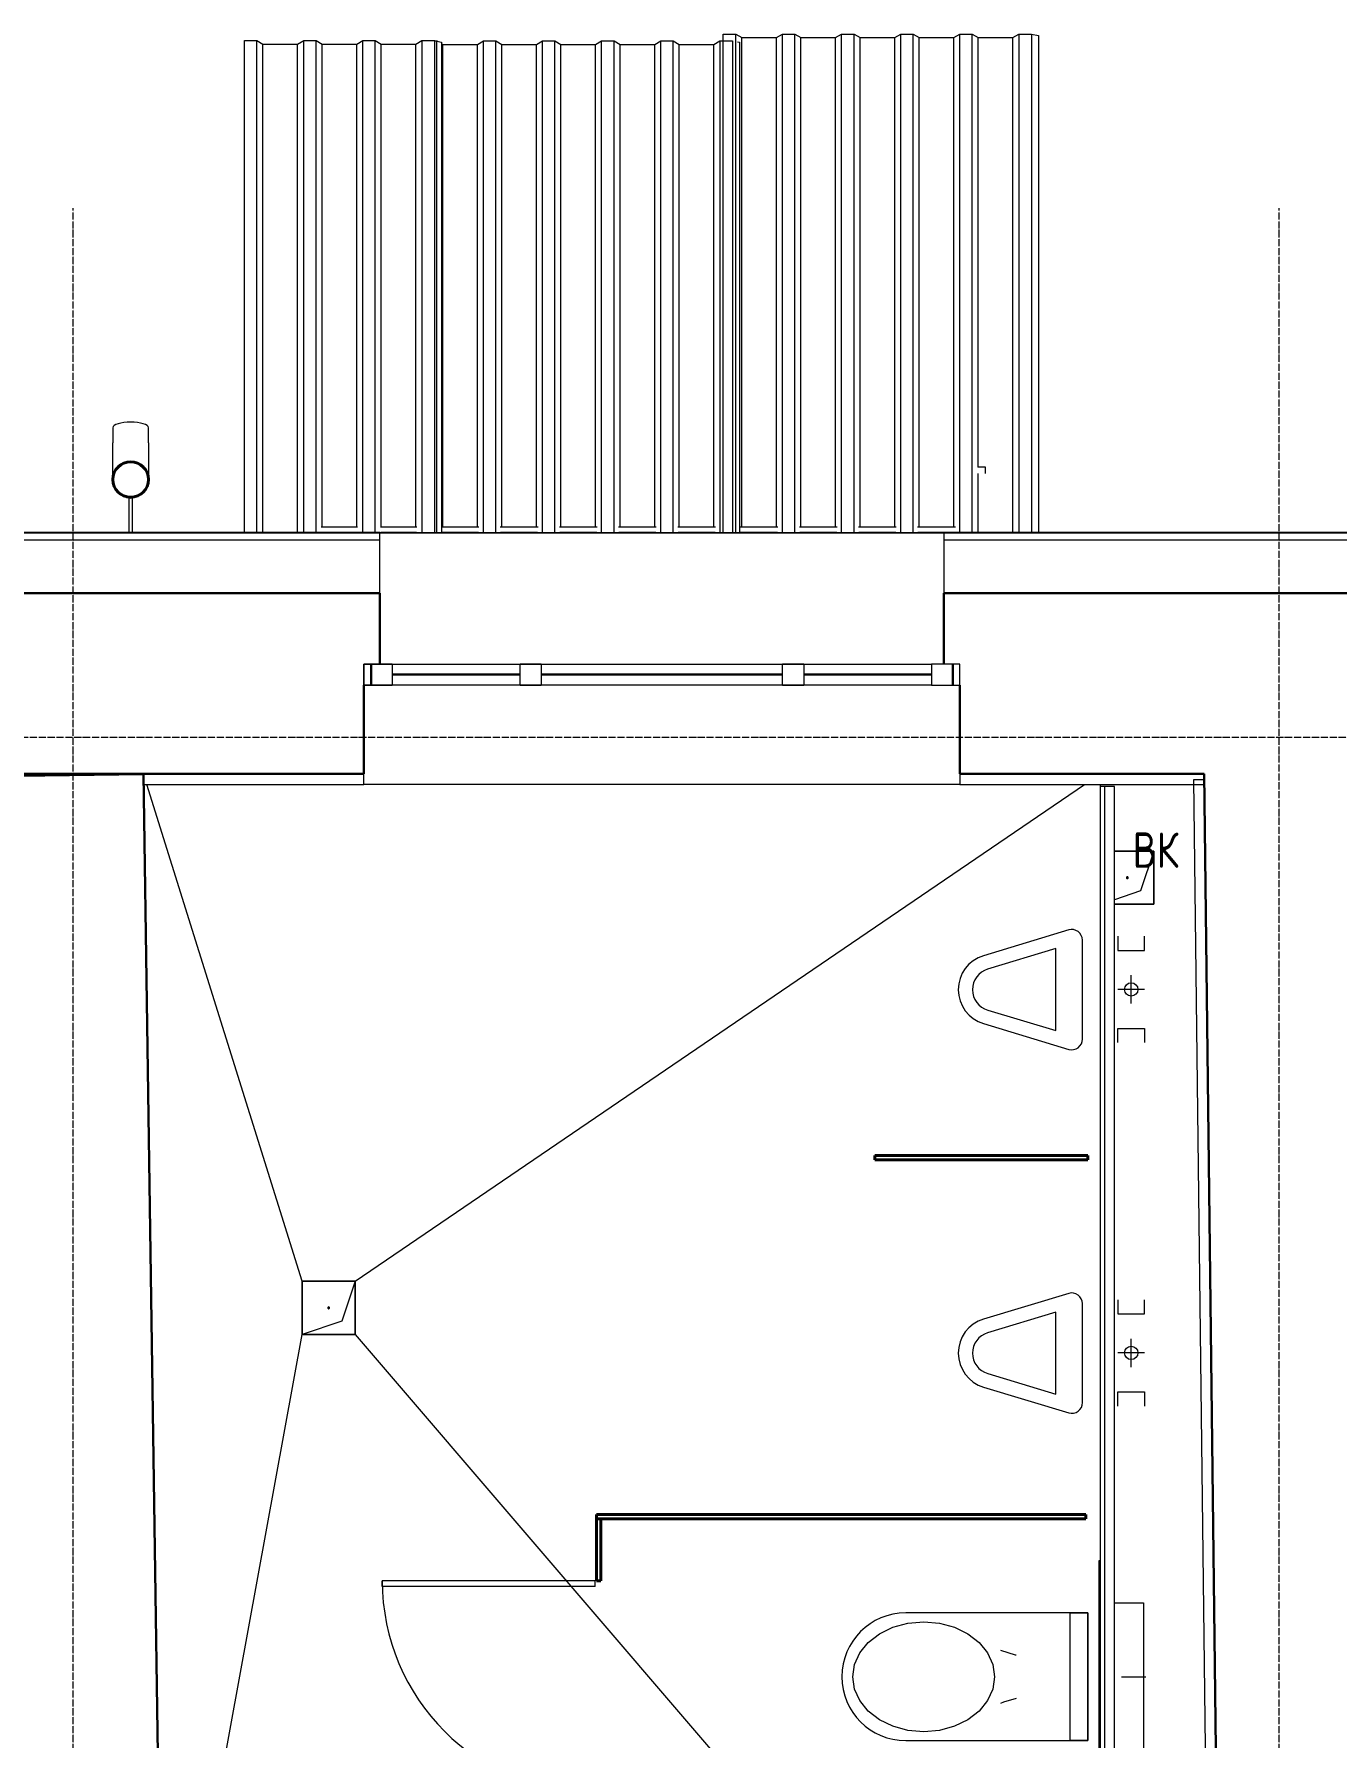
# Model space of a CAD drawing. Header units: millimetres. Extents: x 504091 to 2165846, y 135022 to 442887.
# Drawn here: x 744198 to 747870, y 287757 to 292561 of the extents above; entities that cross this region are included whole.
import ezdxf

# ---------------------------------------------------------------- set-up
doc = ezdxf.new("R2010")
doc.units = ezdxf.units.MM
doc.linetypes.add('ADSK_Линия сетки', pattern=[25, 20, -2.5, 0, -2.5])
doc.linetypes.add('осеваяX2', pattern=[4, 2.5, -0.5, 0.5, -0.5])
for name, color, linetype, lineweight in [('_ Окна', 7, 'Continuous', 30), ('Аннотация', 7, 'Continuous', 9), ('Двери', 7, 'Continuous', 20), ('Двери открывание', 7, 'Continuous', 9), ('Обобщенные модели', 7, 'Continuous', 18), ('Ограждение', 7, 'Continuous', 18), ('Окна', 7, 'Continuous', 18), ('Оси', 165, 'осеваяX2', 13), ('Перекрытие', 7, 'Continuous', 18), ('Сантехника', 7, 'Continuous', 18), ('Стены внутренние', 7, 'Continuous', 18), ('Стены наружные', 7, 'Continuous', 18), ('Стены несущие', 7, 'Continuous', 30), ('Стены отделка', 7, 'Continuous', 30), ('Стены штриховка', 7, 'Continuous', 18)]:
    doc.layers.add(name, color=color, linetype=linetype, lineweight=lineweight)
doc.styles.add('ГОСТ 2.304', font='CS_Gost2304.shx')

# ---------------------------------------------------------------- blocks, each defined once
blk = doc.blocks.new('131_Сантехническая перегородка_Дверь - СД-2-3905255-План 1-го этажа')
at = {"layer": 'Двери'}
for p, q in [((191, -8), (175, -8)), ((175, -8), (175, -608)), ((191, -8), (191, -608)), ((191, -608), (175, -608))]:
    blk.add_line(p, q, dxfattribs=at)
at = {"layer": 'Двери открывание'}
blk.add_arc((175, -8), 600, 270, 0, dxfattribs=at)
at = {"layer": 'Обобщенные модели', "lineweight": 40}
for p, q in [((175, 8), (0, 8)), ((0, 8), (0, -4)), ((175, -4), (175, 8)), ((950, 8), (775, 8)), ((775, 8), (775, -4)), ((950, -4), (950, 8)), ((0, -4), (175, -4)), ((775, -4), (950, -4))]:
    blk.add_line(p, q, dxfattribs=at)
blk = doc.blocks.new('131_Сантехническая перегородка - СП-3 3-V8-План 1-го этажа')
at = {"layer": 'Обобщенные модели', "lineweight": 40}
for p, q in [((1380, 8), (0, 8)), ((0, 8), (0, -4)), ((1380, -4), (1380, 8)), ((0, -4), (1380, -4))]:
    blk.add_line(p, q, dxfattribs=at)
blk = doc.blocks.new('SND_Унитаз_Jika_Olymp_с_инсталяцией - Унитаз_ выпуск прямой_ установка на пол_693х360х360_ PN30_12_ ХВ резьба HP DN15_ К гл_ кон П DN100-716056-План 1-го этажа')
at = {"layer": 'Сантехника'}
for p, q in [((-180, 670.2), (-180, 157.1)), ((180, 157.1), (180, 670.2)), ((-180, 207.1), (180, 207.1)), ((-180, 157.1), (-180, 207.1)), ((180, 207.1), (180, 157.1)), ((-180, 157.1), (180, 157.1)), ((180, 157.1), (-180, 157.1)), ((-100, 157.1), (-100, 156.1)), ((-100, 156.1), (-80, 156.1)), ((-100, 156.1), (-80, 156.1)), ((-80, 156.1), (-80, 157.1)), ((-55, 157.1), (-55, 156.1)), ((-55, 156.1), (-53.1, 156.1)), ((-55, 156.1), (55, 156.1)), ((53.1, 156.1), (55, 156.1)), ((55, 156.1), (55, 157.1)), ((80, 157.1), (80, 156.1)), ((80, 156.1), (100, 156.1)), ((80, 156.1), (100, 156.1)), ((100, 156.1), (100, 157.1)), ((-327.5, 125), (327.5, 125)), ((-327.5, 122.1), (-327.5, 125)), ((-255, 122.1), (-255, 125)), ((-255, 125), (255, 125)), ((255, 125), (255, 122.1)), ((327.5, 125), (327.5, 122.1)), ((-208, 0), (-208, 82.1)), ((0, 61.7), (0, -6.3)), ((208, 82.1), (208, 0)), ((208, 0), (-208, 0))]:
    blk.add_line(p, q, dxfattribs=at)
at = {"layer": 'Сантехника', "flags": 128}
for points in [[(0, 419.6), (-34.5, 424.6), (-67.3, 439.4), (-96.6, 463.3), (-121.2, 494.9), (-139.7, 532.8), (-151.1, 575.1), (-155, 619.6), (-151.1, 664.1), (-139.7, 706.4), (-121.2, 744.3), (-96.6, 776), (-67.3, 799.8), (-34.5, 814.6), (0, 819.6)], [(0, 819.6), (34.5, 814.6), (67.3, 799.8), (96.6, 776), (121.2, 744.3), (139.7, 706.4), (151.1, 664.1), (155, 619.6), (151.1, 575.1), (139.7, 532.8), (121.2, 494.9), (96.6, 463.3), (67.3, 439.4), (34.5, 424.6), (0, 419.6)], [(-61.7, 359.3), (-71.7, 394.8), (-75, 403.4)], [(75, 403.4), (62.3, 362), (61.7, 359.3)]]:
    blk.add_lwpolyline(points, dxfattribs=at)
at = {"layer": 'Сантехника'}
blk.add_arc((0, 670.2), 180, 0, 180, dxfattribs=at)
blk = doc.blocks.new('131_Сантехническая перегородка - СП-5-3849142-План 1-го этажа')
at = {"layer": 'Обобщенные модели', "lineweight": 40}
for p, q in [((600, 8), (0, 8)), ((0, 8), (0, -4)), ((600, -4), (600, 8)), ((0, -4), (600, -4))]:
    blk.add_line(p, q, dxfattribs=at)
blk = doc.blocks.new('SND_2D_Писуар с инсталляцией - По умолчанию-621783-План 1-го этажа')
at = {"layer": 'Сантехника'}
for p, q in [((-95.8, 328.7), (-168.3, 88.8)), ((-57.5, 317.2), (-115.6, 125)), ((115.6, 125), (57.4, 317.4)), ((168.3, 88.7), (95.7, 328.9)), ((-115.6, 125), (115.6, 125)), ((-139.4, 50), (139.6, 50)), ((-149.4, -50), (-109.4, -50)), ((-109.4, -50), (-109.4, -125)), ((-39.4, -87.5), (40.6, -87.5)), ((0.6, -125), (0.6, -50)), ((110.6, -50), (110.6, -125)), ((150.6, -50), (110.6, -50)), ((-109.4, -125), (-149.4, -125)), ((110.6, -125), (150.6, -125))]:
    blk.add_line(p, q, dxfattribs=at)
blk.add_circle((0.6, -87.5), 18.9, dxfattribs=at)
for centre, radius, start, end in [((0, 300), 100, 16.8118, 163.3196), ((0, 300), 60, 16.8118, 163.3578), ((-139.6, 80), 30, 162.9999, 270.4256), ((139.6, 80), 30, 270, 16.8118)]:
    blk.add_arc(centre, radius, start, end, dxfattribs=at)
blk = doc.blocks.new('Водосток - Тип 1 _карниз больше 490мм_-5181640-План 1-го этажа')
at = {"layer": 'Обобщенные модели', "lineweight": 9}
h = blk.add_hatch(dxfattribs=at)
h.set_pattern_fill('FP_13', color=256, style=0, pattern_type=2)
h.set_pattern_definition([(45, (-38486.85, -20811.32), (-106.066, 106.066), [])])
h.paths.add_polyline_path([(125, 110), (148.1, 116.1), (164.1, 128.8), (173.7, 150.5), (173.7, 171.1), (164.1, 191.2), (144.7, 205.5), (125, 210), (102.3, 204.3), (85.9, 191.2), (76.3, 171.1), (77.4, 146.5), (85.9, 128.8), (103.3, 115), (117.5, 111.7)])
at = {"layer": 'Обобщенные модели'}
for p, q in [((75, 306.2), (75, 263.6)), ((175, 263.6), (175, 306.2)), ((120, 109.1), (120, 10)), ((130, 10), (130, 109.1))]:
    blk.add_line(p, q, dxfattribs=at)
at = {"layer": 'Обобщенные модели', "flags": 128}
for points in [[(75, 173), (75, 174.3), (75, 177), (75, 179.8), (75, 182.9), (75, 186.2), (75, 189.7), (75, 193.4), (75, 197.2), (75, 201.3), (75, 205.5), (75, 209.9), (75, 214.4), (75, 219.1), (75, 224), (75, 229), (75, 234.1), (75, 239.3), (75, 244.6), (75, 250.1), (75, 255.6), (75, 261.3), (75, 263.6)], [(175, 263.6), (175, 258), (175, 252.4), (175, 246.9), (175, 241.5), (175, 236.2), (175, 231.1), (175, 226), (175, 221.1), (175, 216.4), (175, 211.8), (175, 207.3), (175, 203), (175, 198.9), (175, 194.9), (175, 191.2), (175, 187.6), (175, 184.3), (175, 181.1), (175, 178.1), (175, 175.4), (175, 173)]]:
    blk.add_lwpolyline(points, dxfattribs=at)
at = {"layer": 'Обобщенные модели'}
for start, end in [(90, 270), (270, 90)]:
    blk.add_arc((125, 160), 52, start, end, dxfattribs=at)
at = {"layer": 'Обобщенные модели', "lineweight": 40}
for start, end in [(90, 270), (270, 90)]:
    blk.add_arc((125, 160), 50, start, end, dxfattribs=at)
at = {"layer": 'Обобщенные модели'}
for start_param, end_param in [(4.712389, 6.283185), (3.141593, 4.712389)]:
    blk.add_ellipse((125, 306.2), major_axis=(-50, 0), ratio=0.309017, start_param=start_param, end_param=end_param, dxfattribs=at)
blk = doc.blocks.new('GM_Отверстие прямоугольное _в плите_ - Отверстие-V17-План 1-го этажа')
at = {"layer": 'Обобщенные модели'}
for p, q in [((-75, -75), (-75, 75)), ((-75, 75), (36.4, 75)), ((36.4, 75), (-75, 75)), ((-75, 75), (-75, -75)), ((-37.5, 37.5), (36.4, 62.1)), ((-75, -75), (-37.5, 37.5)), ((36.4, -75), (-75, -75)), ((-75, -75), (36.4, -75))]:
    blk.add_line(p, q, dxfattribs=at)
for start, end in [(360, 180), (180, 360), (60, 165), (300, 360), (195, 270)]:
    blk.add_arc((0, 0), 2.5, start, end, dxfattribs=at)
blk = doc.blocks.new('GM_Отверстие прямоугольное _в плите_ - Отверстие-1400855-План 1-го этажа')
at = {"layer": 'Обобщенные модели'}
for p, q in [((-75, -75), (-75, 75)), ((-75, 75), (75, 75)), ((75, 75), (-75, 75)), ((-75, 75), (-75, -75)), ((-37.5, 37.5), (75, 75)), ((75, 75), (75, -75)), ((75, -75), (75, 75)), ((-75, -75), (-37.5, 37.5)), ((75, -75), (-75, -75)), ((-75, -75), (75, -75))]:
    blk.add_line(p, q, dxfattribs=at)
for start, end in [(360, 180), (180, 360), (60, 165), (300, 360), (195, 270)]:
    blk.add_arc((0, 0), 2.5, start, end, dxfattribs=at)
blk = doc.blocks.new('Roof Cladding - 833x50mm-3052802-План 1-го этажа')
at = {"layer": 'Обобщенные модели'}
for p, q in [((40282.6, 22227.1), (40317.6, 22227.1)), ((40282.6, 20821.3), (40282.6, 22227.1)), ((40317.6, 22227.1), (40334.6, 22217.1)), ((40317.6, 20821.3), (40317.6, 22227.1)), ((40334.6, 22217.1), (40432.3, 22217.1)), ((40334.6, 20837.8), (40334.6, 22217.1)), ((40432.3, 22217.1), (40449.3, 22227.1)), ((40432.3, 20837.8), (40432.3, 22217.1)), ((40449.3, 22227.1), (40484.3, 22227.1)), ((40449.3, 20821.3), (40449.3, 22227.1)), ((40484.3, 22227.1), (40501.3, 22217.1)), ((40484.3, 20821.3), (40484.3, 22227.1)), ((40501.3, 22217.1), (40599, 22217.1)), ((40501.3, 20837.8), (40501.3, 22217.1)), ((40599, 22217.1), (40616, 22227.1)), ((40599, 20837.8), (40599, 22217.1)), ((40616, 22227.1), (40651, 22227.1)), ((40616, 20821.3), (40616, 22227.1)), ((40651, 22227.1), (40668, 22217.1)), ((40651, 20821.3), (40651, 22227.1)), ((40668, 22217.1), (40765.7, 22217.1)), ((40668, 20837.8), (40668, 22217.1)), ((40765.7, 22217.1), (40782.7, 22227.1)), ((40765.7, 20837.8), (40765.7, 22217.1)), ((40782.7, 22227.1), (40817.7, 22227.1)), ((40782.7, 20821.3), (40782.7, 22227.1)), ((40817.7, 22227.1), (40834.7, 22217.1)), ((40817.7, 20821.3), (40817.7, 22227.1)), ((40834.7, 22217.1), (40932.4, 22217.1)), ((40834.7, 20837.8), (40834.7, 22217.1)), ((40932.4, 22217.1), (40949.4, 22227.1)), ((40932.4, 20837.8), (40932.4, 22217.1)), ((40949.4, 22227.1), (40984.4, 22227.1)), ((40949.4, 20821.3), (40949.4, 22227.1)), ((40984.4, 22227.1), (41001.4, 22217.1)), ((40984.4, 20821.3), (40984.4, 22227.1)), ((41001.4, 22217.1), (41099.1, 22217.1)), ((41001.4, 21006.3), (41001.4, 22217.1)), ((41099.1, 22217.1), (41116.1, 22227.1)), ((41099.1, 20821.3), (41099.1, 22217.1)), ((41116.1, 22227.1), (41151.1, 22227.1)), ((41116.1, 22227.1), (41116.1, 20821.3)), ((41151.1, 22227.1), (41171.1, 22223)), ((41151.1, 22227.1), (41151.1, 20821.3)), ((41171.1, 22223), (41171.1, 20821.3)), ((41001.4, 20821.3), (41001.4, 20988.6))]:
    blk.add_line(p, q, dxfattribs=at)
blk = doc.blocks.new('Roof Cladding - 833x50mm-V25-План 1-го этажа')
at = {"layer": 'Обобщенные модели'}
for p, q in [((39470.2, 22208.1), (39474.5, 22208.1)), ((39474.5, 22208.1), (39476.8, 22206.7)), ((39474.5, 20821.3), (39474.5, 22208.1)), ((39488, 22200.1), (39491.5, 22198)), ((39491.5, 22198), (39589.2, 22198)), ((39491.5, 20837.8), (39491.5, 22198)), ((39589.2, 22198), (39606.2, 22208.1)), ((39589.2, 20837.8), (39589.2, 22198)), ((39606.2, 22208.1), (39641.2, 22208.1)), ((39606.2, 20821.3), (39606.2, 22208.1)), ((39641.2, 22208.1), (39658.2, 22198)), ((39641.2, 20821.3), (39641.2, 22208.1)), ((39658.2, 22198), (39755.9, 22198)), ((39658.2, 20837.8), (39658.2, 22198)), ((39755.9, 22198), (39772.9, 22208.1)), ((39755.9, 20837.8), (39755.9, 22198)), ((39772.9, 22208.1), (39807.9, 22208.1)), ((39772.9, 20821.3), (39772.9, 22208.1)), ((39807.9, 22208.1), (39824.9, 22198)), ((39807.9, 20821.3), (39807.9, 22208.1)), ((39824.9, 22198), (39922.6, 22198)), ((39824.9, 20837.8), (39824.9, 22198)), ((39922.6, 22198), (39939.6, 22208.1)), ((39922.6, 20837.8), (39922.6, 22198)), ((39939.6, 22208.1), (39974.6, 22208.1)), ((39939.6, 20821.3), (39939.6, 22208.1)), ((39974.6, 22208.1), (39991.6, 22198)), ((39974.6, 20821.3), (39974.6, 22208.1)), ((39991.6, 22198), (40089.3, 22198)), ((39991.6, 20837.8), (39991.6, 22198)), ((40089.3, 22198), (40106.3, 22208.1)), ((40089.3, 20837.8), (40089.3, 22198)), ((40106.3, 22208.1), (40141.3, 22208.1)), ((40106.3, 20821.3), (40106.3, 22208.1)), ((40141.3, 22208.1), (40158.3, 22198)), ((40141.3, 20821.3), (40141.3, 22208.1)), ((40158.3, 22198), (40256, 22198)), ((40158.3, 20837.8), (40158.3, 22198)), ((40256, 22198), (40273, 22208.1)), ((40256, 20837.8), (40256, 22198)), ((40273, 22208.1), (40308, 22208.1)), ((40273, 22208.1), (40273, 20821.3)), ((40308, 22208.1), (40308, 20821.3)), ((40322.8, 22205), (40328, 22203.9)), ((40328, 22203.9), (40328, 20821.3))]:
    blk.add_line(p, q, dxfattribs=at)
blk = doc.blocks.new('Roof Cladding - 333x50mm-3052987-План 1-го этажа')
at = {"layer": 'Обобщенные модели'}
for p, q in [((38932.9, 22208.6), (38967.9, 22208.6)), ((38932.9, 20821.3), (38932.9, 22208.6)), ((38967.9, 22208.6), (38984.9, 22198.5)), ((38967.9, 20821.3), (38967.9, 22208.6)), ((38984.9, 22198.5), (39082.6, 22198.5)), ((38984.9, 20821.3), (38984.9, 22198.5)), ((39082.6, 22198.5), (39099.6, 22208.6)), ((39082.6, 20821.3), (39082.6, 22198.5)), ((39099.6, 22208.6), (39134.6, 22208.6)), ((39099.6, 20821.3), (39099.6, 22208.6)), ((39134.6, 22208.6), (39151.6, 22198.5)), ((39134.6, 20821.3), (39134.6, 22208.6)), ((39151.6, 22198.5), (39249.3, 22198.5)), ((39151.6, 20837.8), (39151.6, 22198.5)), ((39249.3, 22198.5), (39266.3, 22208.6)), ((39249.3, 20837.8), (39249.3, 22198.5)), ((39266.3, 22208.6), (39301.3, 22208.6)), ((39266.3, 20821.3), (39266.3, 22208.6)), ((39301.3, 22208.6), (39318.3, 22198.5)), ((39301.3, 20821.1), (39301.3, 22208.6)), ((39318.3, 22198.5), (39416, 22198.5)), ((39318.3, 20837.8), (39318.3, 22198.5)), ((39416, 22198.5), (39433, 22208.6)), ((39416, 20837.8), (39416, 22198.5)), ((39433, 22208.6), (39468, 22208.6)), ((39433, 22208.6), (39433, 20821.3)), ((39468, 22208.6), (39473.9, 22207.3)), ((39468, 22208.6), (39468, 20821.3)), ((39474.5, 22207.2), (39488, 22204.4)), ((39488, 22204.4), (39488, 20821.3))]:
    blk.add_line(p, q, dxfattribs=at)
blk = doc.blocks.new('окно трехпол с фрамугой - 1640-2240_h___нов_ ок-9_-2139420-План 1-го этажа')
at = {"layer": '_ Окна', "lineweight": 18}
for p, q in [((-840, -5), (-840, 55)), ((-840, 55), (-760, 55)), ((-760, 55), (-760, -5)), ((-400, -5), (-400, 55)), ((-400, 55), (-340, 55)), ((-340, 55), (-340, -5)), ((340, -5), (340, 55)), ((340, 55), (400, 55)), ((400, 55), (400, -5)), ((760, 55), (760, -5)), ((840, 55), (760, 55)), ((840, -5), (840, 55)), ((-760, -5), (-840, -5)), ((-340, -5), (-400, -5)), ((400, -5), (340, -5)), ((760, -5), (840, -5))]:
    blk.add_line(p, q, dxfattribs=at)
at = {"layer": '_ Окна'}
for p, q in [((-820, -5), (-820, 55)), ((820, -5), (820, 55)), ((-760, 25), (-400, 25)), ((-340, 25), (340, 25)), ((400, 25), (760, 25))]:
    blk.add_line(p, q, dxfattribs=at)
at = {"layer": 'Окна'}
for p, q in [((-840, 55), (-840, -5)), ((-760, 55), (-840, 55)), ((-760, 55), (-400, 55)), ((-340, 55), (-400, 55)), ((-340, 55), (340, 55)), ((400, 55), (340, 55)), ((400, 55), (760, 55)), ((840, 55), (760, 55)), ((840, -5), (840, 55)), ((-840, -5), (-760, -5)), ((-400, -5), (-760, -5)), ((-400, -5), (-340, -5)), ((340, -5), (-340, -5)), ((340, -5), (400, -5)), ((760, -5), (400, -5)), ((760, -5), (840, -5))]:
    blk.add_line(p, q, dxfattribs=at)
blk = doc.blocks.new('Ограждение 11 - Ограждение 1-4503552-План 1-го этажа')
at = {"layer": 'Ограждение'}
for p, q in [((41021.3, 21006.3), (41000.1, 21006.3)), ((41021.3, 20988.6), (41021.3, 21006.3)), ((39149.2, 20837.8), (39251.7, 20837.8)), ((39250.5, 20821.8), (39150.4, 20821.8)), ((39315.9, 20837.8), (39418.4, 20837.8)), ((39417.2, 20821.8), (39317.1, 20821.8)), ((39488, 20837.8), (39593.6, 20837.8)), ((39592.5, 20821.8), (39488, 20821.8)), ((39653.8, 20837.8), (39760.3, 20837.8)), ((39759.2, 20821.8), (39654.9, 20821.8)), ((39820.5, 20837.8), (39927, 20837.8)), ((39925.9, 20821.8), (39821.6, 20821.8)), ((39987.2, 20837.8), (40093.7, 20837.8)), ((40092.6, 20821.8), (39988.3, 20821.8)), ((40153.9, 20837.8), (40260.4, 20837.8)), ((40259.3, 20821.8), (40155, 20821.8)), ((40330.2, 20837.8), (40436.7, 20837.8)), ((40435.6, 20821.8), (40331.3, 20821.8)), ((40496.9, 20837.8), (40603.4, 20837.8)), ((40602.3, 20821.8), (40498, 20821.8)), ((40663.6, 20837.8), (40770.1, 20837.8)), ((40769, 20821.8), (40664.7, 20821.8)), ((40830.3, 20837.8), (40936.8, 20837.8)), ((40935.7, 20821.8), (40831.4, 20821.8))]:
    blk.add_line(p, q, dxfattribs=at)

msp = doc.modelspace()

# ---------------------------------------------------------------- linework, layer by layer
at = {"layer": 'Оси', "linetype": 'ADSK_Линия сетки'}
for p, q in [((744307.643, 263323.4727), (744307.643, 292069.4414)), ((747707.643, 263323.4727), (747707.643, 292069.4414)), ((694211.5079, 290578.5198), (761862.9306, 290578.5198))]:
    msp.add_line(p, q, dxfattribs=at)
at = {"layer": 'Перекрытие'}
for p, q in [((744953.0777, 289044.8378), (744515.6398, 290444.8378)), ((745103.0777, 289044.8378), (747159.0217, 290444.8378)), ((747203.0777, 290444.8378), (747203.0777, 290439.8378)), ((744560.1579, 286739.0937), (744953.0777, 288894.8378)), ((745103.0777, 288894.8378), (746361.8508, 287425.4183))]:
    msp.add_line(p, q, dxfattribs=at)
at = {"layer": 'Стены внутренние'}
msp.add_line((746807.5786, 290444.8378), (745127.5786, 290444.8378), dxfattribs=at)
at = {"layer": 'Стены наружные'}
for p, q in [((745172.5786, 291155.8378), (745172.5786, 291154.8378)), ((745172.5786, 291155.8378), (746762.5786, 291155.8378)), ((745172.5786, 291154.8378), (746762.5786, 291154.8378)), ((746762.5786, 291155.8378), (746762.5786, 291154.8378))]:
    msp.add_line(p, q, dxfattribs=at)
at = {"layer": 'Стены несущие'}
for p, q in [((745172.5786, 290984.8378), (742646.1735, 290984.8378)), ((745172.5786, 290984.8378), (745172.5786, 290784.8378)), ((746762.5786, 290984.8378), (748762.3505, 290984.8378)), ((746762.5786, 290984.8378), (746762.5786, 290784.8378)), ((745127.5786, 290474.8378), (745127.5786, 290724.8378)), ((746807.5786, 290724.8378), (746807.5786, 290474.8378)), ((745127.5786, 290474.8378), (743923.0777, 290474.8378)), ((744506.2671, 290474.7741), (743936.3264, 290466.5521)), ((744614.3262, 282984.1762), (744506.2671, 290474.7741)), ((746807.5786, 290474.8378), (747496.0011, 290474.8378)), ((747496.0011, 290474.8378), (747569.5494, 284313.5856))]:
    msp.add_line(p, q, dxfattribs=at)
at = {"layer": 'Стены отделка', "lineweight": 9}
for p, q in [((742646.1735, 291154.8378), (745172.5786, 291154.8378)), ((745172.5786, 291155.8378), (743669.504, 291155.8378)), ((745172.5786, 290984.8378), (745172.5786, 291154.8378)), ((748862.3505, 291155.8378), (746762.5786, 291155.8378)), ((746762.5786, 291154.8378), (746762.5786, 290984.8378)), ((746762.5786, 291154.8378), (748762.3505, 291154.8378)), ((746762.5786, 291134.8378), (746763.5786, 291134.8378)), ((744506.2662, 290474.8378), (744506.2662, 290444.8378)), ((745127.5786, 290444.8378), (745127.5786, 290474.8378)), ((746807.5786, 290474.8378), (746807.5786, 290474.8378)), ((746807.5786, 290474.8378), (746807.5786, 290444.8378)), ((747496.1931, 290458.7537), (747466.1952, 290458.3956)), ((747466.1952, 290458.3956), (747539.0072, 284358.8302)), ((747496.0011, 290444.8378), (747496.0011, 290474.8378)), ((744506.2662, 290444.8378), (745127.5786, 290444.8378)), ((746807.5786, 290444.8378), (747496.0011, 290444.8378)), ((747203.0777, 290439.8378), (747203.0777, 286428.4183)), ((747243.0777, 290439.8378), (747203.0777, 290439.8378)), ((747243.0777, 286388.4183), (747243.0777, 290439.8378))]:
    msp.add_line(p, q, dxfattribs=at)
at = {"layer": 'Стены штриховка'}
for p, q in [((743672.5372, 291134.8378), (745172.5786, 291134.8378)), ((746763.5786, 291134.8378), (748762.3505, 291134.8378)), ((747216.0777, 286415.4183), (747216.0777, 290439.8378))]:
    msp.add_line(p, q, dxfattribs=at)

# ---------------------------------------------------------------- block references
at = {"layer": 'Обобщенные модели'}
for name, p in [('Roof Cladding - 333x50mm-3052987-План 1-го этажа', (705858.0777, 270333.5198)), ('Roof Cladding - 833x50mm-V25-План 1-го этажа', (705858.0777, 270333.5198)), ('Roof Cladding - 833x50mm-3052802-План 1-го этажа', (705858.0777, 270333.5198)), ('Водосток - Тип 1 _карниз больше 490мм_-5181640-План 1-го этажа', (744344.932, 291144.8378))]:
    msp.add_blockref(name, p, dxfattribs=at)
for name, p, rotation in [('GM_Отверстие прямоугольное _в плите_ - Отверстие-V17-План 1-го этажа', (747279.4794, 290182.6157), 180), ('131_Сантехническая перегородка - СП-5-3849142-План 1-го этажа', (747168.0777, 289395.4183), 180), ('GM_Отверстие прямоугольное _в плите_ - Отверстие-1400855-План 1-го этажа', (745028.0777, 288969.8378), 180), ('131_Сантехническая перегородка - СП-3 3-V8-План 1-го этажа', (747163.0777, 288383.4183), 180), ('131_Сантехническая перегородка_Дверь - СД-2-3905255-План 1-го этажа', (745787.0777, 288375.4183), 269.9999999999768)]:
    msp.add_blockref(name, p, dxfattribs=dict(at, rotation=rotation))
at = {"layer": 'Ограждение'}
msp.add_blockref('Ограждение 11 - Ограждение 1-4503552-План 1-го этажа', (705858.0777, 270333.5198), dxfattribs=at)
at = {"layer": 'Окна'}
msp.add_blockref('окно трехпол с фрамугой - 1640-2240_h___нов_ ок-9_-2139420-План 1-го этажа', (745967.5786, 290729.8378), dxfattribs=at)
at = {"layer": 'Сантехника'}
for name, p, rotation in [('SND_2D_Писуар с инсталляцией - По умолчанию-621783-План 1-го этажа', (747203.0777, 289866.8464), 90.00000000001111), ('SND_2D_Писуар с инсталляцией - По умолчанию-621783-План 1-го этажа', (747203.0777, 288842.2068), 90.00000000001111), ('SND_Унитаз_Jika_Olymp_с_инсталяцией - Унитаз_ выпуск прямой_ установка на пол_693х360х360_ PN30_12_ ХВ резьба HP DN15_ К гл_ кон П DN100-716056-План 1-го этажа', (747325.1941, 287929.8378), 89.99999999999962)]:
    msp.add_blockref(name, p, dxfattribs=dict(at, rotation=rotation))

# ---------------------------------------------------------------- texts
at = {"layer": 'Аннотация', "color": 251, "lineweight": 9, "true_color": 0x4b4b4b, "insert": (747294.6467, 290310.346), "char_height": 100, "width": 156.348, "attachment_point": 1, "line_spacing_factor": 1.022766, "style": 'ГОСТ 2.304'}
msp.add_mtext('\\pt360,720,1080,1440,1800,2160,2520,2880,3240,3600,3960,4320,4680,5040,5400,5760,6120,6480,6840,7200,7560,7920,8280,8640,9000,9360,9720,10080,10440,10800,11160,11520;ВК', dxfattribs=at)

doc.saveas('drawing.dxf')
